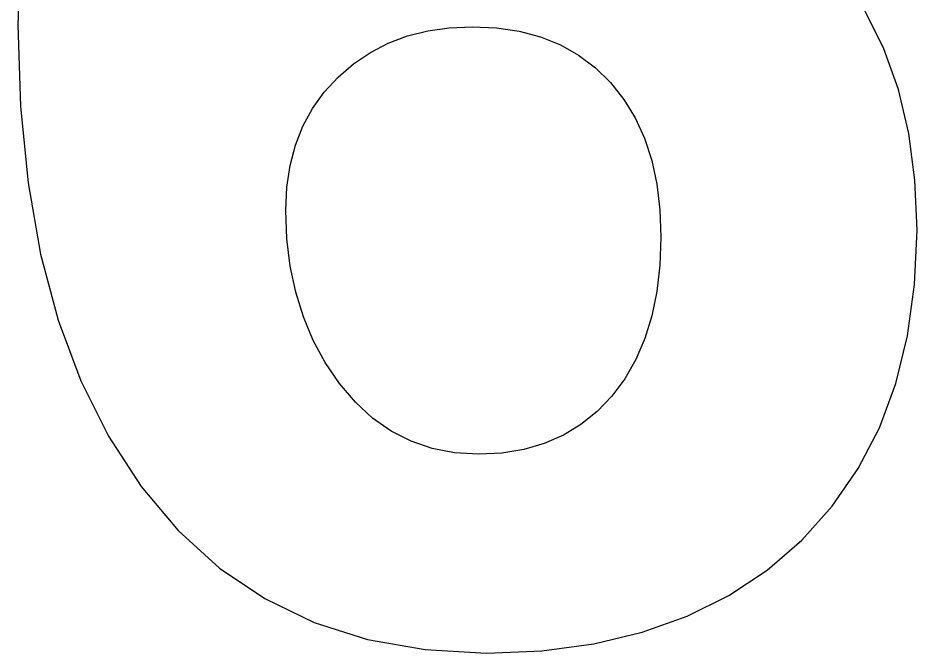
# Model space of a CAD drawing. Header units: metres. Extents: x -97 to 97, y -193 to 7.
# Drawn here: x -67.3 to 73, y -192.5 to -93.3 of the extents above; entities that cross this region are included whole.
import ezdxf

# ---------------------------------------------------------------- set-up
doc = ezdxf.new("R2010")
doc.units = ezdxf.units.M

msp = doc.modelspace()

# ---------------------------------------------------------------- linework, layer by layer
for p, q in [((-66.9474, -80.6176), (-67.3393, -94.4262)), ((67.7875, -98.1581), (64.872, -92.2619)), ((-67.3393, -94.4262), (-66.9474, -107.177)), ((-6.56319, -96.1553), (-3.38866, -95.3526)), ((-3.38866, -95.3526), (-0.026184, -94.871)), ((-0.026184, -94.871), (3.5242, -94.7104)), ((3.5242, -94.7104), (7.33214, -94.8883)), ((7.33214, -94.8883), (10.8999, -95.4221)), ((-9.5498, -97.2792), (-6.56319, -96.1553)), ((10.8999, -95.4221), (14.2276, -96.3116)), ((14.2276, -96.3116), (17.3151, -97.5569)), ((-12.3485, -98.7241), (-9.5498, -97.2792)), ((17.3151, -97.5569), (20.1625, -99.1581)), ((70.0552, -104.526), (67.7875, -98.1581)), ((-14.9592, -100.49), (-12.3485, -98.7241)), ((20.1625, -99.1581), (22.7698, -101.115)), ((-17.382, -102.577), (-14.9592, -100.49)), ((22.7698, -101.115), (25.1369, -103.428)), ((-19.544, -104.927), (-17.382, -102.577)), ((25.1369, -103.428), (27.224, -106.055)), ((-21.3734, -107.482), (-19.544, -104.927)), ((71.6749, -111.365), (70.0552, -104.526)), ((27.224, -106.055), (28.99, -108.958)), ((-66.9474, -107.177), (-65.7717, -119.11)), ((-22.8701, -110.243), (-21.3734, -107.482)), ((28.99, -108.958), (30.4349, -112.135)), ((-24.0342, -113.209), (-22.8701, -110.243)), ((30.4349, -112.135), (31.5587, -115.586)), ((72.6468, -118.675), (71.6749, -111.365)), ((-24.8658, -116.38), (-24.0342, -113.209)), ((-25.3647, -119.757), (-24.8658, -116.38)), ((31.5587, -115.586), (32.3615, -119.313)), ((-65.7717, -119.11), (-63.8123, -130.224)), ((72.9707, -126.458), (72.6468, -118.675)), ((-25.531, -123.339), (-25.3647, -119.757)), ((32.3615, -119.313), (32.8431, -123.314)), ((-25.3603, -127.814), (-25.531, -123.339)), ((32.8431, -123.314), (33.0036, -127.59)), ((33.0036, -127.59), (32.8475, -131.949)), ((72.6034, -134.977), (72.9707, -126.458)), ((-24.8483, -132.086), (-25.3603, -127.814)), ((-63.8123, -130.224), (-61.069, -140.52)), ((-23.9951, -136.156), (-24.8483, -132.086)), ((32.8475, -131.949), (32.3789, -136.036)), ((32.3789, -136.036), (31.5979, -139.851)), ((71.5014, -142.961), (72.6034, -134.977)), ((-22.8005, -140.023), (-23.9951, -136.156)), ((-21.2646, -143.687), (-22.8005, -140.023)), ((31.5979, -139.851), (30.5045, -143.394)), ((-61.069, -140.52), (-57.5419, -149.997)), ((69.6648, -150.411), (71.5014, -142.961)), ((-19.3874, -147.149), (-21.2646, -143.687)), ((30.5045, -143.394), (29.0988, -146.665)), ((-17.1689, -150.409), (-19.3874, -147.149)), ((29.0988, -146.665), (27.3806, -149.665)), ((-57.5419, -149.997), (-53.2311, -158.656)), ((27.3806, -149.665), (25.3501, -152.392)), ((-14.6785, -153.342), (-17.1689, -150.409)), ((67.0935, -157.325), (69.6648, -150.411)), ((25.3501, -152.392), (23.0506, -154.799)), ((-11.9855, -155.823), (-14.6785, -153.342)), ((23.0506, -154.799), (20.5255, -156.835)), ((-9.09004, -157.853), (-11.9855, -155.823)), ((20.5255, -156.835), (17.7749, -158.501)), ((-5.99207, -159.433), (-9.09004, -157.853)), ((17.7749, -158.501), (14.7987, -159.797)), ((63.7875, -163.704), (67.0935, -157.325)), ((-53.2311, -158.656), (-48.1364, -166.496)), ((-2.69157, -160.561), (-5.99207, -159.433)), ((14.7987, -159.797), (11.597, -160.722)), ((0.811417, -161.237), (-2.69157, -160.561)), ((4.51695, -161.463), (0.811417, -161.237)), ((8.16975, -161.278), (4.51695, -161.463)), ((11.597, -160.722), (8.16975, -161.278)), ((59.7469, -169.549), (63.7875, -163.704)), ((-48.1364, -166.496), (-42.3326, -173.395)), ((54.9716, -174.858), (59.7469, -169.549)), ((-42.3326, -173.395), (-35.8953, -179.233)), ((49.56, -179.539), (54.9716, -174.858)), ((-35.8953, -179.233), (-28.8247, -184.01)), ((43.6104, -183.5), (49.56, -179.539)), ((37.1227, -186.74), (43.6104, -183.5)), ((-28.8247, -184.01), (-21.1206, -187.725)), ((-21.1206, -187.725), (-12.7832, -190.379)), ((30.0971, -189.261), (37.1227, -186.74)), ((22.5333, -191.061), (30.0971, -189.261)), ((-12.7832, -190.379), (-3.81236, -191.971)), ((-3.81236, -191.971), (5.79185, -192.502)), ((5.79185, -192.502), (14.4316, -192.141)), ((14.4316, -192.141), (22.5333, -191.061))]:
    msp.add_line(p, q)

doc.saveas('drawing.dxf')
